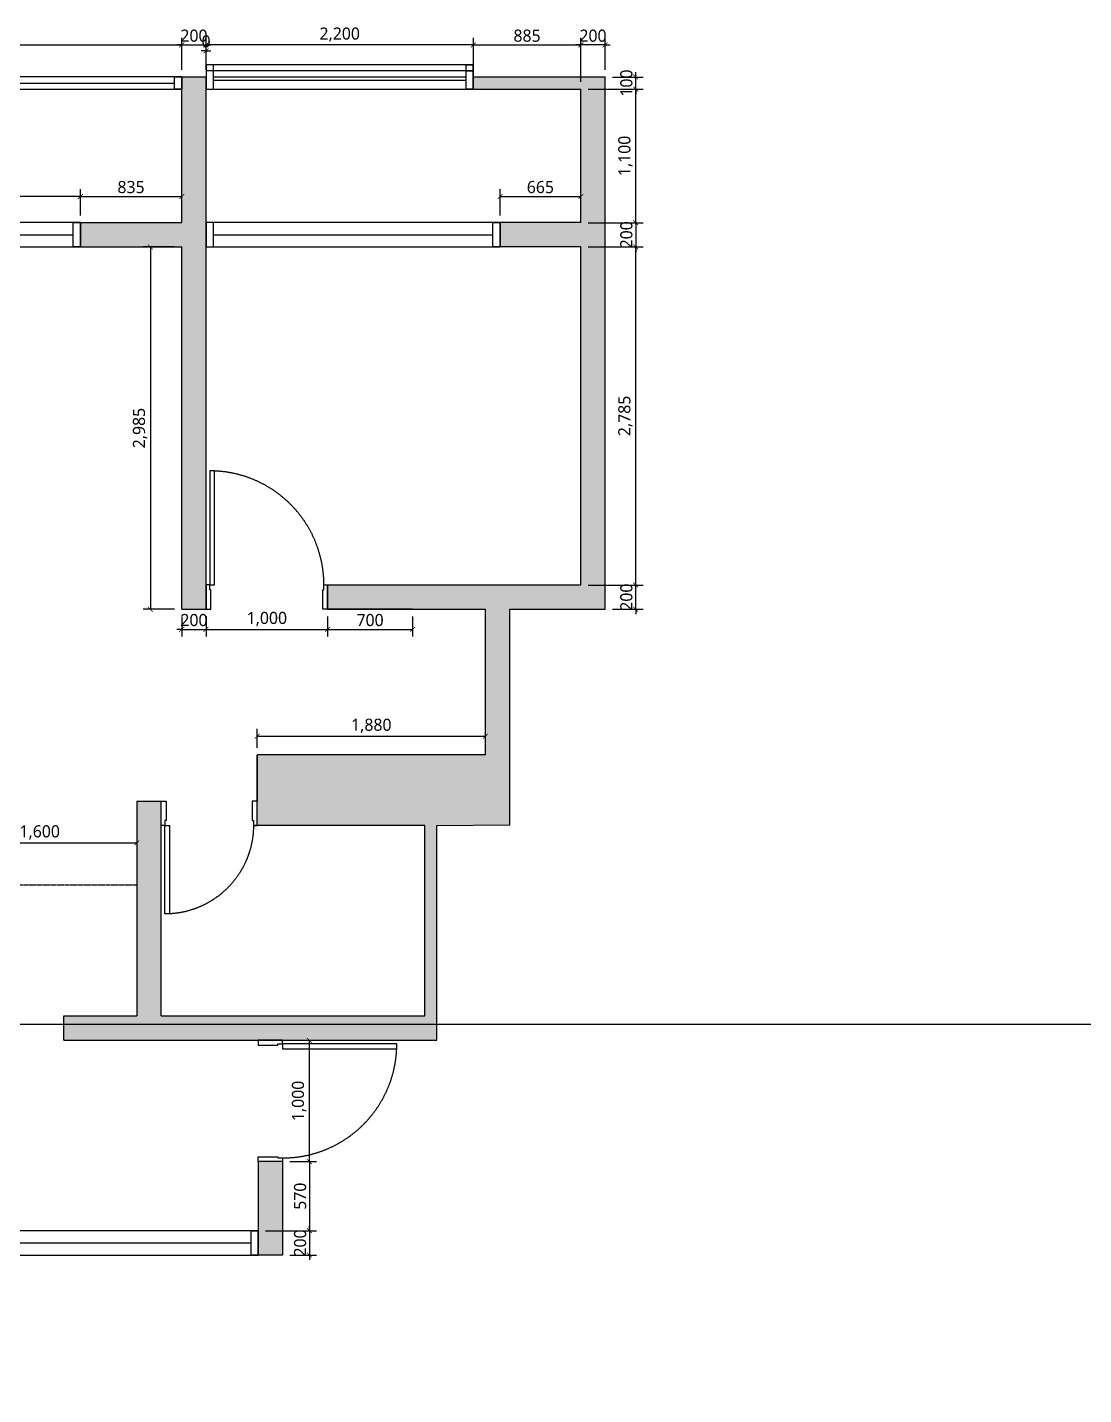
# Model space of a CAD drawing. Header units: millimetres. Extents: x 0 to 460473, y -68369 to 85219.
# Drawn here: x 85302 to 93998, y 6280 to 17544 of the extents above; entities that cross this region are included whole.
import ezdxf

# ---------------------------------------------------------------- set-up
doc = ezdxf.new("R2010")
doc.units = ezdxf.units.MM
doc.header["$LTSCALE"] = 50
doc.linetypes.add('CENTER2', pattern=[28.575, 19.05, -3.175, 3.175, -3.175])
doc.linetypes.add('HIDDEN2', pattern=[0.1875, 0.125, -0.0625])
for name, color, linetype in [('DIM', 7, 'Continuous'), ('ha', 8, 'Continuous'), ('hid', 8, 'HIDDEN2'), ('text', 7, 'Continuous'), ('wall', 2, 'Continuous'), ('win', 4, 'Continuous')]:
    doc.layers.add(name, color=color, linetype=linetype)
doc.styles.add('맑은 고딕', font='malgun.ttf')
doc.dimstyles.new('DH IN40', dxfattribs={"dimscale": 40, "dimtxt": 2.5, "dimasz": 1, "dimexe": 1.5, "dimexo": 1.5, "dimtad": 1, "dimdec": 7, "dimlunit": 6, "dimtxsty": '맑은 고딕', "dimblk": 'ARCHTICK', "dimcen": 2.5, "dimclrd": 256, "dimclre": 256, "dimclrt": 256, "dimadec": 0, "dimazin": 0, "dimtfac": 1, "dimtdec": 7, "dimtix": 1, "dimtmove": 0, "dimatfit": 3, "dimldrblk": 'ARCHTICK', "dimfxl": 1, "dimtfillclr": 1, "dimlwd": -1, "dimlwe": -1, "dimarcsym": 0})

# ---------------------------------------------------------------- blocks, each defined once
blk = doc.blocks.new('*U7')
at = {"layer": 'win', "linetype": 'Continuous'}
blk.add_line((60, 150), (4375, 150), dxfattribs=at)
for points in [[(0, 100), (4435, 100), (4435, 200), (0, 200)], [(0, 100), (60, 100), (60, 200), (0, 200)], [(4435, 100), (4375, 100), (4375, 200), (4435, 200)]]:
    blk.add_lwpolyline(points, close=True, dxfattribs=at)
blk = doc.blocks.new('*U6')
at = {"layer": 'win', "linetype": 'Continuous'}
blk.add_line((60, 100), (2140, 100), dxfattribs=at)
for points in [[(0, 0), (2200, 0), (2200, 200), (0, 200)], [(0, 0), (60, 0), (60, 200), (0, 200)], [(2200, 0), (2140, 0), (2140, 200), (2200, 200)]]:
    blk.add_lwpolyline(points, close=True, dxfattribs=at)
blk = doc.blocks.new('*U63')
at = {"layer": 'win', "linetype": 'Continuous'}
blk.add_line((60, 125), (2140, 125), dxfattribs=at)
for points in [[(0, 50), (2200, 50), (2200, 200), (0, 200)], [(0, 50), (60, 50), (60, 200), (0, 200)], [(2200, 50), (2140, 50), (2140, 200), (2200, 200)]]:
    blk.add_lwpolyline(points, close=True, dxfattribs=at)
blk = doc.blocks.new('*U60')
at = {"layer": 'win', "linetype": 'Continuous'}
blk.add_line((60, 100), (2970, 100), dxfattribs=at)
for points in [[(0, 0), (3030, 0), (3030, 200), (0, 200)], [(0, 0), (60, 0), (60, 200), (0, 200)], [(3030, 0), (2970, 0), (2970, 200), (3030, 200)]]:
    blk.add_lwpolyline(points, close=True, dxfattribs=at)
blk = doc.blocks.new('*U62')
at = {"layer": 'win', "linetype": 'Continuous'}
blk.add_line((60, 100), (2360, 100), dxfattribs=at)
for points in [[(0, 0), (2420, 0), (2420, 200), (0, 200)], [(0, 0), (60, 0), (60, 200), (0, 200)], [(2420, 0), (2360, 0), (2360, 200), (2420, 200)]]:
    blk.add_lwpolyline(points, close=True, dxfattribs=at)
blk = doc.blocks.new('*U74')
at = {"layer": 'win', "linetype": 'Continuous', "transparency": 33554687}
for points in [[(30, 930), (30, 200), (70, 200), (70, 930)], [(0, 200), (0, 0), (40, 0), (40, 160), (30, 160), (30, 200)], [(790, 200), (790, 0), (750, 0), (750, 160), (760, 160), (760, 200)]]:
    blk.add_lwpolyline(points, close=True, dxfattribs=at)
at = {"layer": 'win', "linetype": 'CENTER2', "ltscale": 20, "transparency": 33554687}
blk.add_arc((30, 200), 730, 0, 90, dxfattribs=at)
blk = doc.blocks.new('*U58')
at = {"layer": 'win', "linetype": 'Continuous', "transparency": 33554687}
for points in [[(30, 1140), (30, 200), (70, 200), (70, 1140)], [(0, 200), (0, 0), (40, 0), (40, 160), (30, 160), (30, 200)], [(1000, 200), (1000, 0), (960, 0), (960, 160), (970, 160), (970, 200)]]:
    blk.add_lwpolyline(points, close=True, dxfattribs=at)
at = {"layer": 'win', "linetype": 'CENTER2', "ltscale": 20, "transparency": 33554687}
blk.add_arc((30, 200), 940, 0, 90, dxfattribs=at)
blk = doc.blocks.new('_ArchTick')
at = {"color": 0, "linetype": 'ByBlock', "const_width": 0.15}
blk.add_lwpolyline([(-0.5, -0.5), (0.5, 0.5)], dxfattribs=at)
blk = doc.blocks.new('*D122')
at = {"layer": 'Defpoints', "color": 0, "transparency": 16777216}
for p in [(76120, 18291), (76120, 16411), (76275, 16411)]:
    blk.add_point(p, dxfattribs=at)
at = {"layer": 'text', "transparency": 16777216}
for p, q in [((76180, 18291), (76335, 18291)), ((76275, 18291), (76275, 16411)), ((76180, 16411), (76335, 16411))]:
    blk.add_line(p, q, dxfattribs=at)
at = {"layer": 'text', "transparency": 16777216, "xscale": 40, "yscale": 40, "zscale": 40}
for p, rotation in [((76275, 18291), 89.99999999999997), ((76275, 16411), 270)]:
    blk.add_blockref('_ArchTick', p, dxfattribs=dict(at, rotation=rotation))
at = {"layer": 'text', "transparency": 16777216, "insert": (76360, 17351), "char_height": 100, "attachment_point": 5, "rotation": 270, "style": '맑은 고딕'}
blk.add_mtext('1,880', dxfattribs=at)
blk = doc.blocks.new('*D123')
at = {"layer": 'Defpoints', "color": 0, "transparency": 16777216}
for p in [(77320, 18911), (77155, 18711), (77320, 18711)]:
    blk.add_point(p, dxfattribs=at)
at = {"layer": 'text', "transparency": 16777216}
for p, q in [((77155, 18911), (77155, 18951)), ((77260, 18911), (77095, 18911)), ((77155, 18911), (77155, 18711)), ((77260, 18711), (77095, 18711)), ((77155, 18711), (77155, 18671))]:
    blk.add_line(p, q, dxfattribs=at)
at = {"layer": 'text', "transparency": 16777216, "xscale": 40, "yscale": 40, "zscale": 40}
for p, rotation in [((77155, 18911), 270), ((77155, 18711), 89.99999999999997)]:
    blk.add_blockref('_ArchTick', p, dxfattribs=dict(at, rotation=rotation))
at = {"layer": 'text', "transparency": 16777216, "insert": (77231, 18811), "char_height": 100, "attachment_point": 5, "rotation": 270, "style": '맑은 고딕'}
blk.add_mtext('200', dxfattribs=at)
blk = doc.blocks.new('*D139')
at = {"layer": 'Defpoints', "color": 0, "transparency": 16777216}
for p in [(77320, 19170), (77320, 18911), (80305, 18911)]:
    blk.add_point(p, dxfattribs=at)
at = {"layer": 'text', "transparency": 16777216}
for p, q in [((77320, 18971), (77320, 19230)), ((80305, 19170), (77320, 19170)), ((80305, 18971), (80305, 19230))]:
    blk.add_line(p, q, dxfattribs=at)
at = {"layer": 'text', "transparency": 16777216, "xscale": 40, "yscale": 40, "zscale": 40, "rotation": 180}
blk.add_blockref('_ArchTick', (77320, 19170), dxfattribs=at)
at = {"layer": 'text', "transparency": 16777216, "xscale": 40, "yscale": 40, "zscale": 40}
blk.add_blockref('_ArchTick', (80305, 19170), dxfattribs=at)
at = {"layer": 'text', "transparency": 16777216, "insert": (78813, 19255), "char_height": 100, "attachment_point": 5, "style": '맑은 고딕'}
blk.add_mtext('2,985', dxfattribs=at)
blk = doc.blocks.new('*D140')
at = {"layer": 'Defpoints', "color": 0, "transparency": 16777216}
for p in [(77520, 15626), (80305, 15626), (80305, 15174)]:
    blk.add_point(p, dxfattribs=at)
at = {"layer": 'text', "transparency": 16777216}
for p, q in [((77520, 15566), (77520, 15114)), ((80305, 15566), (80305, 15114)), ((77520, 15174), (80305, 15174))]:
    blk.add_line(p, q, dxfattribs=at)
at = {"layer": 'text', "transparency": 16777216, "xscale": 40, "yscale": 40, "zscale": 40, "rotation": 180}
blk.add_blockref('_ArchTick', (77520, 15174), dxfattribs=at)
at = {"layer": 'text', "transparency": 16777216, "xscale": 40, "yscale": 40, "zscale": 40}
blk.add_blockref('_ArchTick', (80305, 15174), dxfattribs=at)
at = {"layer": 'text', "transparency": 16777216, "insert": (78913, 15259), "char_height": 100, "attachment_point": 5, "style": '맑은 고딕'}
blk.add_mtext('2,785', dxfattribs=at)
blk = doc.blocks.new('*D141')
at = {"layer": 'Defpoints', "color": 0, "transparency": 16777216}
for p in [(80305, 15626), (80505, 15626), (80305, 15174)]:
    blk.add_point(p, dxfattribs=at)
at = {"layer": 'text', "transparency": 16777216}
for p, q in [((80305, 15566), (80305, 15114)), ((80505, 15566), (80505, 15114)), ((80305, 15174), (80265, 15174)), ((80505, 15174), (80305, 15174)), ((80505, 15174), (80545, 15174))]:
    blk.add_line(p, q, dxfattribs=at)
at = {"layer": 'text', "transparency": 16777216, "xscale": 40, "yscale": 40, "zscale": 40}
blk.add_blockref('_ArchTick', (80305, 15174), dxfattribs=at)
at = {"layer": 'text', "transparency": 16777216, "xscale": 40, "yscale": 40, "zscale": 40, "rotation": 180}
blk.add_blockref('_ArchTick', (80505, 15174), dxfattribs=at)
at = {"layer": 'text', "transparency": 16777216, "insert": (80405, 15251), "char_height": 100, "attachment_point": 5, "style": '맑은 고딕'}
blk.add_mtext('200', dxfattribs=at)
blk = doc.blocks.new('*D142')
at = {"layer": 'Defpoints', "color": 0, "transparency": 16777216}
for p in [(80505, 15626), (81605, 15626), (81605, 15174)]:
    blk.add_point(p, dxfattribs=at)
at = {"layer": 'text', "transparency": 16777216}
for p, q in [((80505, 15566), (80505, 15114)), ((81605, 15566), (81605, 15114)), ((80505, 15174), (81605, 15174))]:
    blk.add_line(p, q, dxfattribs=at)
at = {"layer": 'text', "transparency": 16777216, "xscale": 40, "yscale": 40, "zscale": 40, "rotation": 180}
blk.add_blockref('_ArchTick', (80505, 15174), dxfattribs=at)
at = {"layer": 'text', "transparency": 16777216, "xscale": 40, "yscale": 40, "zscale": 40}
blk.add_blockref('_ArchTick', (81605, 15174), dxfattribs=at)
at = {"layer": 'text', "transparency": 16777216, "insert": (81055, 15259), "char_height": 100, "attachment_point": 5, "style": '맑은 고딕'}
blk.add_mtext('1,100', dxfattribs=at)
blk = doc.blocks.new('*D143')
at = {"layer": 'Defpoints', "color": 0, "transparency": 16777216}
for p in [(81605, 15626), (81705, 15426), (81705, 15174)]:
    blk.add_point(p, dxfattribs=at)
at = {"layer": 'text', "transparency": 16777216}
for p, q in [((81605, 15566), (81605, 15114)), ((81705, 15366), (81705, 15114)), ((81605, 15174), (81565, 15174)), ((81605, 15174), (81705, 15174)), ((81705, 15174), (81745, 15174))]:
    blk.add_line(p, q, dxfattribs=at)
at = {"layer": 'text', "transparency": 16777216, "xscale": 40, "yscale": 40, "zscale": 40}
blk.add_blockref('_ArchTick', (81605, 15174), dxfattribs=at)
at = {"layer": 'text', "transparency": 16777216, "xscale": 40, "yscale": 40, "zscale": 40, "rotation": 180}
blk.add_blockref('_ArchTick', (81705, 15174), dxfattribs=at)
at = {"layer": 'text', "transparency": 16777216, "insert": (81655, 15251), "char_height": 100, "attachment_point": 5, "style": '맑은 고딕'}
blk.add_mtext('100', dxfattribs=at)
blk = doc.blocks.new('*D144')
at = {"layer": 'Defpoints', "color": 0, "transparency": 16777216}
for p in [(72200, 18281), (72000, 18081), (72000, 17861)]:
    blk.add_point(p, dxfattribs=at)
at = {"layer": 'text', "transparency": 16777216}
for p, q in [((72200, 18221), (72200, 17801)), ((72000, 18021), (72000, 17801)), ((72000, 17861), (71960, 17861)), ((72200, 17861), (72000, 17861)), ((72200, 17861), (72240, 17861))]:
    blk.add_line(p, q, dxfattribs=at)
at = {"layer": 'text', "transparency": 16777216, "xscale": 40, "yscale": 40, "zscale": 40}
blk.add_blockref('_ArchTick', (72000, 17861), dxfattribs=at)
at = {"layer": 'text', "transparency": 16777216, "xscale": 40, "yscale": 40, "zscale": 40, "rotation": 180}
blk.add_blockref('_ArchTick', (72200, 17861), dxfattribs=at)
at = {"layer": 'text', "transparency": 16777216, "insert": (72100, 17937), "char_height": 100, "attachment_point": 5, "style": '맑은 고딕'}
blk.add_mtext('200', dxfattribs=at)
blk = doc.blocks.new('*D145')
at = {"layer": 'Defpoints', "color": 0, "transparency": 16777216}
for p in [(77320, 18711), (77155, 17711), (77320, 17711)]:
    blk.add_point(p, dxfattribs=at)
at = {"layer": 'text', "transparency": 16777216}
for p, q in [((77260, 18711), (77095, 18711)), ((77155, 18711), (77155, 17711)), ((77260, 17711), (77095, 17711))]:
    blk.add_line(p, q, dxfattribs=at)
at = {"layer": 'text', "transparency": 16777216, "xscale": 40, "yscale": 40, "zscale": 40}
for p, rotation in [((77155, 18711), 89.99999999999997), ((77155, 17711), 270)]:
    blk.add_blockref('_ArchTick', p, dxfattribs=dict(at, rotation=rotation))
at = {"layer": 'text', "transparency": 16777216, "insert": (77240, 18211), "char_height": 100, "attachment_point": 5, "rotation": 270, "style": '맑은 고딕'}
blk.add_mtext('1,000', dxfattribs=at)
blk = doc.blocks.new('*D146')
at = {"layer": 'Defpoints', "color": 0, "transparency": 16777216}
for p in [(77320, 17711), (77155, 17011), (77320, 17011)]:
    blk.add_point(p, dxfattribs=at)
at = {"layer": 'text', "transparency": 16777216}
for p, q in [((77260, 17711), (77095, 17711)), ((77155, 17711), (77155, 17011)), ((77260, 17011), (77095, 17011))]:
    blk.add_line(p, q, dxfattribs=at)
at = {"layer": 'text', "transparency": 16777216, "xscale": 40, "yscale": 40, "zscale": 40}
for p, rotation in [((77155, 17711), 89.99999999999997), ((77155, 17011), 270)]:
    blk.add_blockref('_ArchTick', p, dxfattribs=dict(at, rotation=rotation))
at = {"layer": 'text', "transparency": 16777216, "insert": (77231, 17361), "char_height": 100, "attachment_point": 5, "rotation": 270, "style": '맑은 고딕'}
blk.add_mtext('700', dxfattribs=at)
blk = doc.blocks.new('*D149')
at = {"layer": 'Defpoints', "color": 0, "transparency": 16777216}
for p in [(75250, 20881), (75397, 19281), (75740, 19281)]:
    blk.add_point(p, dxfattribs=at)
at = {"layer": 'text', "transparency": 16777216}
for p, q in [((75310, 20881), (75457, 20881)), ((75397, 20881), (75397, 19281)), ((75680, 19281), (75337, 19281))]:
    blk.add_line(p, q, dxfattribs=at)
at = {"layer": 'text', "transparency": 16777216, "xscale": 40, "yscale": 40, "zscale": 40}
for p, rotation in [((75397, 20881), 89.99999999999997), ((75397, 19281), 270)]:
    blk.add_blockref('_ArchTick', p, dxfattribs=dict(at, rotation=rotation))
at = {"layer": 'text', "transparency": 16777216, "insert": (75482, 20081), "char_height": 100, "attachment_point": 5, "rotation": 270, "style": '맑은 고딕'}
blk.add_mtext('1,600', dxfattribs=at)
blk = doc.blocks.new('*D154')
at = {"layer": 'Defpoints', "color": 0, "transparency": 16777216}
for p in [(80505, 22776), (80721, 22776), (80505, 19746)]:
    blk.add_point(p, dxfattribs=at)
at = {"layer": 'text', "transparency": 16777216}
for p, q in [((80565, 22776), (80781, 22776)), ((80721, 19746), (80721, 22776)), ((80565, 19746), (80781, 19746))]:
    blk.add_line(p, q, dxfattribs=at)
at = {"layer": 'text', "transparency": 16777216, "xscale": 40, "yscale": 40, "zscale": 40}
for p, rotation in [((80721, 22776), 89.99999999999997), ((80721, 19746), 270)]:
    blk.add_blockref('_ArchTick', p, dxfattribs=dict(at, rotation=rotation))
at = {"layer": 'text', "transparency": 16777216, "insert": (80806, 21261), "char_height": 100, "attachment_point": 5, "rotation": 270, "style": '맑은 고딕'}
blk.add_mtext('3,030', dxfattribs=at)
blk = doc.blocks.new('*D155')
at = {"layer": 'Defpoints', "color": 0, "transparency": 16777216}
for p in [(80505, 19746), (80505, 18911), (80721, 18911)]:
    blk.add_point(p, dxfattribs=at)
at = {"layer": 'text', "transparency": 16777216}
for p, q in [((80565, 19746), (80781, 19746)), ((80721, 19746), (80721, 18911)), ((80565, 18911), (80781, 18911))]:
    blk.add_line(p, q, dxfattribs=at)
at = {"layer": 'text', "transparency": 16777216, "xscale": 40, "yscale": 40, "zscale": 40}
for p, rotation in [((80721, 19746), 89.99999999999997), ((80721, 18911), 270)]:
    blk.add_blockref('_ArchTick', p, dxfattribs=dict(at, rotation=rotation))
at = {"layer": 'text', "transparency": 16777216, "insert": (80798, 19329), "char_height": 100, "attachment_point": 5, "rotation": 270, "style": '맑은 고딕'}
blk.add_mtext('835', dxfattribs=at)
blk = doc.blocks.new('*D156')
at = {"layer": 'Defpoints', "color": 0, "transparency": 16777216}
for p in [(72200, 18281), (72770, 18081), (72200, 17861)]:
    blk.add_point(p, dxfattribs=at)
at = {"layer": 'text', "transparency": 16777216}
for p, q in [((72200, 18221), (72200, 17801)), ((72770, 18021), (72770, 17801)), ((72770, 17861), (72200, 17861))]:
    blk.add_line(p, q, dxfattribs=at)
at = {"layer": 'text', "transparency": 16777216, "xscale": 40, "yscale": 40, "zscale": 40, "rotation": 180}
blk.add_blockref('_ArchTick', (72200, 17861), dxfattribs=at)
at = {"layer": 'text', "transparency": 16777216, "xscale": 40, "yscale": 40, "zscale": 40}
blk.add_blockref('_ArchTick', (72770, 17861), dxfattribs=at)
at = {"layer": 'text', "transparency": 16777216, "insert": (72485, 17937), "char_height": 100, "attachment_point": 5, "style": '맑은 고딕'}
blk.add_mtext('570', dxfattribs=at)
blk = doc.blocks.new('*D157')
at = {"layer": 'Defpoints', "color": 0, "transparency": 16777216}
for p in [(72770, 18081), (73770, 18081), (73770, 17861)]:
    blk.add_point(p, dxfattribs=at)
at = {"layer": 'text', "transparency": 16777216}
for p, q in [((72770, 18021), (72770, 17801)), ((73770, 18021), (73770, 17801)), ((72770, 17861), (73770, 17861))]:
    blk.add_line(p, q, dxfattribs=at)
at = {"layer": 'text', "transparency": 16777216, "xscale": 40, "yscale": 40, "zscale": 40, "rotation": 180}
blk.add_blockref('_ArchTick', (72770, 17861), dxfattribs=at)
at = {"layer": 'text', "transparency": 16777216, "xscale": 40, "yscale": 40, "zscale": 40}
blk.add_blockref('_ArchTick', (73770, 17861), dxfattribs=at)
at = {"layer": 'text', "transparency": 16777216, "insert": (73270, 17946), "char_height": 100, "attachment_point": 5, "style": '맑은 고딕'}
blk.add_mtext('1,000', dxfattribs=at)
blk = doc.blocks.new('*D109')
at = {"layer": 'Defpoints', "color": 0, "transparency": 16777216}
for p in [(77520, 15626), (77320, 15426), (77520, 15174)]:
    blk.add_point(p, dxfattribs=at)
at = {"layer": 'text', "transparency": 16777216}
for p, q in [((77520, 15566), (77520, 15114)), ((77320, 15366), (77320, 15114)), ((77320, 15174), (77280, 15174)), ((77320, 15174), (77520, 15174)), ((77520, 15174), (77560, 15174))]:
    blk.add_line(p, q, dxfattribs=at)
at = {"layer": 'text', "transparency": 16777216, "xscale": 40, "yscale": 40, "zscale": 40}
blk.add_blockref('_ArchTick', (77320, 15174), dxfattribs=at)
at = {"layer": 'text', "transparency": 16777216, "xscale": 40, "yscale": 40, "zscale": 40, "rotation": 180}
blk.add_blockref('_ArchTick', (77520, 15174), dxfattribs=at)
at = {"layer": 'text', "transparency": 16777216, "insert": (77420, 15251), "char_height": 100, "attachment_point": 5, "style": '맑은 고딕'}
blk.add_mtext('200', dxfattribs=at)
blk = doc.blocks.new('*D110')
at = {"layer": 'Defpoints', "color": 0, "transparency": 16777216}
for p in [(81705, 23346), (81705, 18911), (81969, 18911)]:
    blk.add_point(p, dxfattribs=at)
at = {"layer": 'text', "transparency": 16777216}
for p, q in [((81765, 23346), (82029, 23346)), ((81969, 23346), (81969, 18911)), ((81765, 18911), (82029, 18911))]:
    blk.add_line(p, q, dxfattribs=at)
at = {"layer": 'text', "transparency": 16777216, "xscale": 40, "yscale": 40, "zscale": 40}
for p, rotation in [((81969, 23346), 89.99999999999997), ((81969, 18911), 270)]:
    blk.add_blockref('_ArchTick', p, dxfattribs=dict(at, rotation=rotation))
at = {"layer": 'text', "transparency": 16777216, "insert": (82054, 21129), "char_height": 100, "attachment_point": 5, "rotation": 270, "style": '맑은 고딕'}
blk.add_mtext('4,435', dxfattribs=at)
blk = doc.blocks.new('*D111')
at = {"layer": 'Defpoints', "color": 0, "transparency": 16777216}
for p in [(81705, 18911), (81705, 18711), (81969, 18711)]:
    blk.add_point(p, dxfattribs=at)
at = {"layer": 'text', "transparency": 16777216}
for p, q in [((81969, 18911), (81969, 18951)), ((81765, 18911), (82029, 18911)), ((81969, 18911), (81969, 18711)), ((81765, 18711), (82029, 18711)), ((81969, 18711), (81969, 18671))]:
    blk.add_line(p, q, dxfattribs=at)
at = {"layer": 'text', "transparency": 16777216, "xscale": 40, "yscale": 40, "zscale": 40}
for p, rotation in [((81969, 18911), 270), ((81969, 18711), 89.99999999999997)]:
    blk.add_blockref('_ArchTick', p, dxfattribs=dict(at, rotation=rotation))
at = {"layer": 'text', "transparency": 16777216, "insert": (82045, 18811), "char_height": 100, "attachment_point": 5, "rotation": 270, "style": '맑은 고딕'}
blk.add_mtext('200', dxfattribs=at)
blk = doc.blocks.new('*D112')
at = {"layer": 'Defpoints', "color": 0, "transparency": 16777216}
for p in [(81705, 18711), (81969, 18711), (81705, 16511)]:
    blk.add_point(p, dxfattribs=at)
at = {"layer": 'text', "transparency": 16777216}
for p, q in [((81765, 18711), (82029, 18711)), ((81969, 16511), (81969, 18711)), ((81765, 16511), (82029, 16511))]:
    blk.add_line(p, q, dxfattribs=at)
at = {"layer": 'text', "transparency": 16777216, "xscale": 40, "yscale": 40, "zscale": 40}
for p, rotation in [((81969, 18711), 89.99999999999997), ((81969, 16511), 270)]:
    blk.add_blockref('_ArchTick', p, dxfattribs=dict(at, rotation=rotation))
at = {"layer": 'text', "transparency": 16777216, "insert": (82054, 17611), "char_height": 100, "attachment_point": 5, "rotation": 270, "style": '맑은 고딕'}
blk.add_mtext('2,200', dxfattribs=at)
blk = doc.blocks.new('*D113')
at = {"layer": 'Defpoints', "color": 0, "transparency": 16777216}
for p in [(81705, 16511), (81605, 15626), (81969, 15626)]:
    blk.add_point(p, dxfattribs=at)
at = {"layer": 'text', "transparency": 16777216}
for p, q in [((81765, 16511), (82029, 16511)), ((81969, 16511), (81969, 15626)), ((81665, 15626), (82029, 15626))]:
    blk.add_line(p, q, dxfattribs=at)
at = {"layer": 'text', "transparency": 16777216, "xscale": 40, "yscale": 40, "zscale": 40}
for p, rotation in [((81969, 16511), 89.99999999999997), ((81969, 15626), 270)]:
    blk.add_blockref('_ArchTick', p, dxfattribs=dict(at, rotation=rotation))
at = {"layer": 'text', "transparency": 16777216, "insert": (82045, 16069), "char_height": 100, "attachment_point": 5, "rotation": 270, "style": '맑은 고딕'}
blk.add_mtext('885', dxfattribs=at)
blk = doc.blocks.new('*D114')
at = {"layer": 'Defpoints', "color": 0, "transparency": 16777216}
for p in [(81605, 15626), (81969, 15626), (81705, 15426)]:
    blk.add_point(p, dxfattribs=at)
at = {"layer": 'text', "transparency": 16777216}
for p, q in [((81969, 15626), (81969, 15666)), ((81665, 15626), (82029, 15626)), ((81969, 15426), (81969, 15626)), ((81765, 15426), (82029, 15426)), ((81969, 15426), (81969, 15386))]:
    blk.add_line(p, q, dxfattribs=at)
at = {"layer": 'text', "transparency": 16777216, "xscale": 40, "yscale": 40, "zscale": 40}
for p, rotation in [((81969, 15626), 270), ((81969, 15426), 89.99999999999997)]:
    blk.add_blockref('_ArchTick', p, dxfattribs=dict(at, rotation=rotation))
at = {"layer": 'text', "transparency": 16777216, "insert": (82045, 15526), "char_height": 100, "attachment_point": 5, "rotation": 270, "style": '맑은 고딕'}
blk.add_mtext('200', dxfattribs=at)
blk = doc.blocks.new('*D91')
at = {"layer": 'Defpoints', "color": 0, "transparency": 16777216}
for p in [(81705, 18711), (81705, 18711), (81921, 18711)]:
    blk.add_point(p, dxfattribs=at)
at = {"layer": 'ha', "transparency": 16777216}
for p, q in [((81765, 18711), (81981, 18711)), ((81765, 18711), (81981, 18711)), ((81921, 18711), (81921, 18751)), ((81921, 18711), (81921, 18671))]:
    blk.add_line(p, q, dxfattribs=at)
at = {"layer": 'ha', "transparency": 16777216, "xscale": 40, "yscale": 40, "zscale": 40}
for rotation in [270, 89.99999999999997]:
    blk.add_blockref('_ArchTick', (81921, 18711), dxfattribs=dict(at, rotation=rotation))
at = {"layer": 'ha', "transparency": 16777216, "insert": (81998, 18711), "char_height": 100, "attachment_point": 5, "rotation": 270, "style": '맑은 고딕'}
blk.add_mtext('0', dxfattribs=at)
blk = doc.blocks.new('*D120')
at = {"layer": 'Defpoints', "color": 0, "transparency": 16777216}
for p in [(80505, 16291), (80505, 15626), (80721, 15626)]:
    blk.add_point(p, dxfattribs=at)
at = {"layer": 'text', "transparency": 16777216}
for p, q in [((80565, 16291), (80781, 16291)), ((80721, 16291), (80721, 15626)), ((80565, 15626), (80781, 15626))]:
    blk.add_line(p, q, dxfattribs=at)
at = {"layer": 'text', "transparency": 16777216, "xscale": 40, "yscale": 40, "zscale": 40}
for p, rotation in [((80721, 16291), 89.99999999999997), ((80721, 15626), 270)]:
    blk.add_blockref('_ArchTick', p, dxfattribs=dict(at, rotation=rotation))
at = {"layer": 'text', "transparency": 16777216, "insert": (80798, 15959), "char_height": 100, "attachment_point": 5, "rotation": 270, "style": '맑은 고딕'}
blk.add_mtext('665', dxfattribs=at)
blk = doc.blocks.new('*U73')
at = {"layer": 'win', "linetype": 'Continuous'}
blk.add_line((60, 100), (2540, 100), dxfattribs=at)
for points in [[(0, 0), (2600, 0), (2600, 200), (0, 200)], [(0, 0), (60, 0), (60, 200), (0, 200)], [(2600, 0), (2540, 0), (2540, 200), (2600, 200)]]:
    blk.add_lwpolyline(points, close=True, dxfattribs=at)
blk = doc.blocks.new('*D309')
at = {"layer": 'Defpoints', "color": 0, "transparency": 16777216}
for p in [(263081, 11011), (0, 9333), (262890, 9333)]:
    blk.add_point(p, dxfattribs=at)
at = {"layer": 'DIM', "transparency": 16777216}
for p, q in [((263021, 11011), (262830, 11011)), ((262890, 11011), (262890, 9333)), ((60, 9333), (262950, 9333))]:
    blk.add_line(p, q, dxfattribs=at)
at = {"layer": 'DIM', "transparency": 16777216, "xscale": 40, "yscale": 40, "zscale": 40}
for p, rotation in [((262890, 11011), 90), ((262890, 9333), 270)]:
    blk.add_blockref('_ArchTick', p, dxfattribs=dict(at, rotation=rotation))
at = {"layer": 'DIM', "transparency": 16777216, "insert": (262813, 10172), "char_height": 100, "attachment_point": 5, "rotation": 90, "style": '맑은 고딕'}
blk.add_mtext('1680', dxfattribs=at)
blk = doc.blocks.new('vudaus')
at = {"layer": 'ha'}
h = blk.add_hatch(color=256, dxfattribs=at)
h.dxf.hatch_style = 1
h.paths.add_polyline_path([(73970.31402738, 19081.1730172), (75740.31402738, 19081.1730172), (75740.31402738, 19281.1730172), (73970.31402738, 19281.1730172), (73970.31402738, 19881.1730172), (73770.31402738, 19881.1730172), (73770.31402738, 16811.1730172), (75540.31402738, 16811.1730172), (75545.31402738, 16211.1730172), (77320.31402738, 16211.1730172), (77320.31402738, 15426.1730172), (81705.31402738, 15426.1730172), (81705.31402738, 16511.1730172), (81605.31402738, 16511.1730172), (81605.31402738, 15626.1730172), (80505.31402738, 15626.1730172), (80505.31402738, 16291.1730172), (80305.31402738, 16291.1730172), (80305.31402738, 15626.1730172), (77520.31402738, 15626.1730172), (77520.31402738, 17711.1730172), (77320.31402738, 17711.1730172), (77320.31402738, 16411.1730172), (76120.31402738, 16411.1730172), (76120.31402738, 18291.1730172), (75540.31402738, 18291.1730172), (75540.31402738, 16911.1730172), (73970.31402738, 16911.1730172)])
h.paths.add_polyline_path([(81705.31402738, 18911.1730172), (81605.31402738, 18911.1730172), (80505.31402738, 18911.1730172), (80505.31402738, 19746.1730172), (80305.31402738, 19746.1730172), (80305.31402738, 18911.1730172), (77320.31402738, 18911.1730172), (77320.31402738, 18711.1730172), (77520.31402738, 18711.1730172), (81705.31402738, 18711.1730172)], flags=17)
h.paths.add_polyline_path([(80505.31402738, 24636.1730172), (80305.31402738, 24636.1730172), (80305.31402738, 24196.1730172), (76775.31402738, 24196.1730172), (76775.31402738, 23996.1730172), (80305.31402738, 23996.1730172), (80305.31402738, 22776.1730172), (80505.31402738, 22776.1730172)])
h.paths.add_polyline_path([(81705.31402738, 24285.76851952), (81605.31402738, 24285.76851952), (81605.31402738, 23346.1730172), (81705.31402738, 23346.1730172)])
h.paths.add_polyline_path([(76975.31402738, 26516.1730172), (76775.31402738, 26516.1730172), (76775.31402738, 26316.1730172), (75355.31402738, 26316.1730172), (75355.31402738, 27576.1730172), (76775.31402738, 27576.1730172), (76775.31402738, 27336.1730172), (76975.31402738, 27336.1730172), (76975.31402738, 28236.1730172), (80305.31402738, 28236.1730172), (80305.31402738, 27336.1730172), (80505.31402738, 27336.1730172), (80505.31402738, 28236.1730172), (81605.31402738, 28236.1730172), (81605.31402738, 27236.1730172), (81705.31402738, 27236.1730172), (81705.31402738, 28436.1730172), (76775.31402738, 28436.1730172), (76775.31402738, 27756.1730172), (70850.31402738, 27756.1730172), (70850.31402738, 26861.1730172), (70950.31402738, 26861.1730172), (70950.31402738, 27556.1730172), (72150.31402738, 27556.1730172), (72150.31402738, 26861.1730172), (72355.31402738, 26861.1730172), (72355.31402738, 27556.1730172), (75105.31402738, 27556.1730172), (75105.31402738, 25416.1730172), (75355.31402738, 25416.1730172), (75355.31402738, 26116.1730172), (76775.31402738, 26116.1730172), (76775.31402738, 25196.1730172), (76975.31402738, 25196.1730172)])
h = blk.add_hatch(color=256, dxfattribs=at)
h.dxf.hatch_style = 1
h.paths.add_polyline_path([(72770.31402738, 18281.1730172), (72000.31402738, 18281.1730172), (72000.31402738, 18081.1730172), (72770.31402738, 18081.1730172)])
blk.add_line((75540.31402738, 18291.1730172), (76120.31402738, 18291.1730172))
at = {"layer": 'hid'}
blk.add_line((75050.31402738, 20881.1730172), (75050.31402738, 19281.1730172), dxfattribs=at)
at = {"layer": 'wall'}
for p, q in [((73770.31402738, 19881.1730172), (73770.31402738, 16811.1730172)), ((73770.31402738, 19881.1730172), (73970.31402738, 19881.1730172)), ((73970.31402738, 19881.1730172), (73970.31402738, 19281.1730172)), ((80305.31402738, 19746.1730172), (80305.31402738, 18911.1730172)), ((80305.31402738, 19746.1730172), (80505.31402738, 19746.1730172)), ((80505.31402738, 19746.1730172), (80505.31402738, 18911.1730172)), ((75740.31402738, 19281.1730172), (73970.31402738, 19281.1730172)), ((75740.31402738, 19281.1730172), (75740.31402738, 19081.1730172)), ((73970.31402738, 19081.1730172), (75740.31402738, 19081.1730172)), ((73970.31402738, 19081.1730172), (73970.31402738, 16911.1730172)), ((77320.31402738, 18911.1730172), (80305.31402738, 18911.1730172)), ((77320.31402738, 18911.1730172), (77320.31402738, 18711.1730172)), ((80505.31402738, 18911.1730172), (81705.31402738, 18911.1730172)), ((81705.31402738, 18911.1730172), (81705.31402738, 18711.1730172)), ((77320.31402738, 18711.1730172), (81705.31402738, 18711.1730172)), ((72770.31402738, 18281.1730172), (72000.31402738, 18281.1730172)), ((72000.31402738, 18081.1730172), (72000.31402738, 18281.1730172)), ((72770.31402738, 18081.1730172), (72770.31402738, 18281.1730172)), ((75540.31402738, 16911.1730172), (75540.31402738, 18311.1730172)), ((75540.31402738, 18291.1730172), (76120.31402738, 18291.1730172)), ((75740.31402738, 18291.1730172), (75740.31402738, 18321.1730172)), ((76120.31402738, 18291.1730172), (75740.31402738, 18291.1730172)), ((76120.31402738, 16411.1730172), (76120.31402738, 18291.1730172)), ((72770.31402738, 18081.1730172), (72000.31402738, 18081.1730172)), ((77320.31402738, 17011.1730172), (77320.31402738, 17711.1730172)), ((77320.31402738, 17711.1730172), (77520.31402738, 17711.1730172)), ((77320.31402738, 17711.1730172), (77320.31402738, 16411.1730172)), ((77520.31402738, 17711.1730172), (77520.31402738, 15626.1730172)), ((73970.31402738, 16911.1730172), (75540.31402738, 16911.1730172)), ((73770.31402738, 16811.1730172), (75540.31402738, 16811.1730172)), ((75540.31402738, 16811.1730172), (75545.31402738, 16211.1730172)), ((81605.31402738, 16511.1730172), (81605.31402738, 15626.1730172)), ((81605.31402738, 16511.1730172), (81705.31402738, 16511.1730172)), ((81705.31402738, 16511.1730172), (81705.31402738, 15426.1730172)), ((76120.31402738, 16411.1730172), (77320.31402738, 16411.1730172)), ((80305.31402738, 15626.1730172), (80305.31402738, 16291.1730172)), ((80305.31402738, 16291.1730172), (80505.31402738, 16291.1730172)), ((80505.31402738, 15626.1730172), (80505.31402738, 16291.1730172)), ((75545.31402738, 16211.1730172), (77320.31402738, 16211.1730172)), ((77320.31402738, 16211.1730172), (77320.31402738, 15426.1730172)), ((77520.31402738, 15626.1730172), (80305.31402738, 15626.1730172)), ((80505.31402738, 15626.1730172), (81605.31402738, 15626.1730172)), ((77320.31402738, 15426.1730172), (81705.31402738, 15426.1730172))]:
    blk.add_line(p, q, dxfattribs=at)
at = {"layer": 'win', "linetype": 'Continuous'}
for name, p, rotation in [('*U7', (81505.31402738, 23346.1730172), 270), ('*U60', (80305.31402738, 22776.1730172), 270), ('*U73', (72000.31402738, 20881.1730172), 270), ('*U58', (77320.31402961, 18711.17303732), 270), ('*U62', (80305.31402738, 18711.1730172), 270), ('*U63', (81555.31402738, 18711.1730172), 270), ('*U58', (73770.3140475, 18281.17301497), 180)]:
    blk.add_blockref(name, p, dxfattribs=dict(at, rotation=rotation))
at = {"layer": 'win', "linetype": 'Continuous', "xscale": -1, "rotation": 90}
blk.add_blockref('*U74', (75740.31402516, 19081.17303732), dxfattribs=at)
at = {"layer": 'ha'}
dim = blk.add_linear_dim(base=(81920.9470321851, 18711.1730171978), p1=(81705.3140273832, 18711.1730171978), p2=(81705.3140273832, 18711.1730171978), angle=270, dimstyle='DH IN40', dxfattribs=at)
dim.commit()
dim.dimension.update_dxf_attribs({"geometry": '*D91', "text_midpoint": (81997.611434359, 18711.1730171978)})
at = {"layer": 'text'}
for base, p1, p2, angle, picture, middle in [((81968.5741985991, 18911.1730171978), (81705.3140273832, 23346.1730171978), (81705.3140273832, 18911.1730171978), 270, '*D110', (82053.6285464252, 21128.6730171978)), ((80720.9470321851, 22776.1730171978), (80505.3140273832, 19746.1730171978), (80505.3140273833, 22776.1730171978), 270, '*D154', (80806.0013800112, 21261.1730171978)), ((75396.5381644908, 19281.1730171978), (75250.3140273832, 20881.1730171978), (75740.3140273832, 19281.1730171978), 270, '*D149', (75481.8642514473, 20081.1730171978)), ((80720.9470321851, 18911.1730171978), (80505.3140273832, 19746.1730171978), (80505.3140273832, 18911.1730171978), 270, '*D155', (80797.611434359, 19328.6730171978)), ((77154.8123644139, 18711.1730171978), (77320.3140273832, 18911.1730171978), (77320.3140273832, 18711.1730171978), 270, '*D123', (77231.4767665878, 18811.1730171978)), ((81968.5741985991, 18711.1730171978), (81705.3140273832, 18911.1730171978), (81705.3140273832, 18711.1730171978), 270, '*D111', (82045.238600773, 18811.1730171978)), ((77154.8123644139, 17711.1730171978), (77320.3140273832, 18711.1730171978), (77320.3140273832, 17711.1730171978), 270, '*D145', (77240.1384513704, 18211.1730171978)), ((81968.5741985991, 18711.1730171978), (81705.3140273832, 16511.1730171978), (81705.3140273832, 18711.1730171978), 270, '*D112', (82053.6285464252, 17611.1730171978)), ((72000.3140273832, 17860.7252871918), (72200.3140273832, 18281.1730171978), (72000.3140273832, 18081.1730171978), 180, '*D144', (72100.3140273832, 17937.3896893656)), ((72200.3140273833, 17860.7252871918), (72770.3140273832, 18081.1730171978), (72200.3140273832, 18281.1730171978), 180, '*D156', (72485.3140273832, 17937.3896893656)), ((76274.9357718862, 16411.1730171978), (76120.3140273832, 18291.1730171978), (76120.3140273832, 16411.1730171978), 270, '*D122', (76360.2618588427, 17351.1730171978)), ((77154.8123644139, 17011.1730171978), (77320.3140273832, 17711.1730171978), (77320.3140273832, 17011.1730171978), 270, '*D146', (77231.4767665878, 17361.1730171978)), ((81968.5741985991, 15626.1730171978), (81705.3140273832, 16511.1730171978), (81605.3140273832, 15626.1730171978), 270, '*D113', (82045.238600773, 16068.6730171978)), ((80720.9470321851, 15626.1730171978), (80505.3140273832, 16291.1730171978), (80505.3140273832, 15626.1730171978), 270, '*D120', (80797.611434359, 15958.6730171978)), ((81968.5741985991, 15626.1730171978), (81705.3140273832, 15426.1730171978), (81605.3140273832, 15626.1730171978), 270, '*D114', (82045.238600773, 15526.1730171978)), ((77520.3140273832, 15173.9834280945), (77320.3140273832, 15426.1730171978), (77520.3140273832, 15626.1730171978), 180, '*D109', (77420.3140273832, 15250.6478302684)), ((80305.3140273832, 15173.9834280945), (77520.3140273832, 15626.1730171978), (80305.3140273832, 15626.1730171978), 180, '*D140', (78912.8140273832, 15259.0377759205)), ((80305.3140273832, 15173.9834280945), (80505.3140273832, 15626.1730171978), (80305.3140273832, 15626.1730171978), 180, '*D141', (80405.3140273832, 15250.6478302684)), ((81605.3140273832, 15173.9834280945), (80505.3140273832, 15626.1730171978), (81605.3140273832, 15626.1730171978), 180, '*D142', (81055.3140273832, 15259.309515051)), ((81705.3140273832, 15173.9834280945), (81605.3140273832, 15626.1730171978), (81705.3140273832, 15426.1730171978), 180, '*D143', (81655.3140273832, 15250.9195693988))]:
    dim = blk.add_linear_dim(base=base, p1=p1, p2=p2, angle=angle, dimstyle='DH IN40', dxfattribs=at)
    dim.commit()
    dim.dimension.update_dxf_attribs({"geometry": picture, "text_midpoint": middle})
for base, p1, p2, picture, middle in [((77320.3140273832, 19169.8149757482), (80305.3140273832, 18911.1730171978), (77320.3140273832, 18911.1730171978), '*D139', (78812.8140273832, 19254.8693235743)), ((73770.3140273833, 17860.7252871915), (72770.3140273832, 18081.1730171978), (73770.3140273832, 18081.1730171978), '*D157', (73270.3140273832, 17946.051374148))]:
    dim = blk.add_linear_dim(base=base, p1=p1, p2=p2, dimstyle='DH IN40', dxfattribs=at)
    dim.commit()
    dim.dimension.update_dxf_attribs({"geometry": picture, "text_midpoint": middle})

msp = doc.modelspace()

# ---------------------------------------------------------------- block references
at = {"layer": 'hid', "rotation": 90}
msp.add_blockref('vudaus', (105484.93040009, -64570.61725551), dxfattribs=at)
at = {"layer": 'win', "linetype": 'Continuous'}
for name, p in [('*U6', (86773.75738289, 17034.69677187)), ('*U7', (82138.75738289, 16934.69677187))]:
    msp.add_blockref(name, p, dxfattribs=at)

# ---------------------------------------------------------------- dimensions: what is measured, and where the dimension line sits
at = {"layer": 'DIM'}
dim = msp.add_linear_dim(base=(262889.86648756, 9332.8295864), p1=(263081.33845055, 11010.82911102), p2=(0, 9332.8295864), angle=90, text='1680', dimstyle='DH IN40', dxfattribs=at)
dim.commit()
dim.dimension.update_dxf_attribs({"geometry": '*D309', "text_midpoint": (262812.93034626, 10171.82934871)})

doc.saveas('drawing.dxf')
